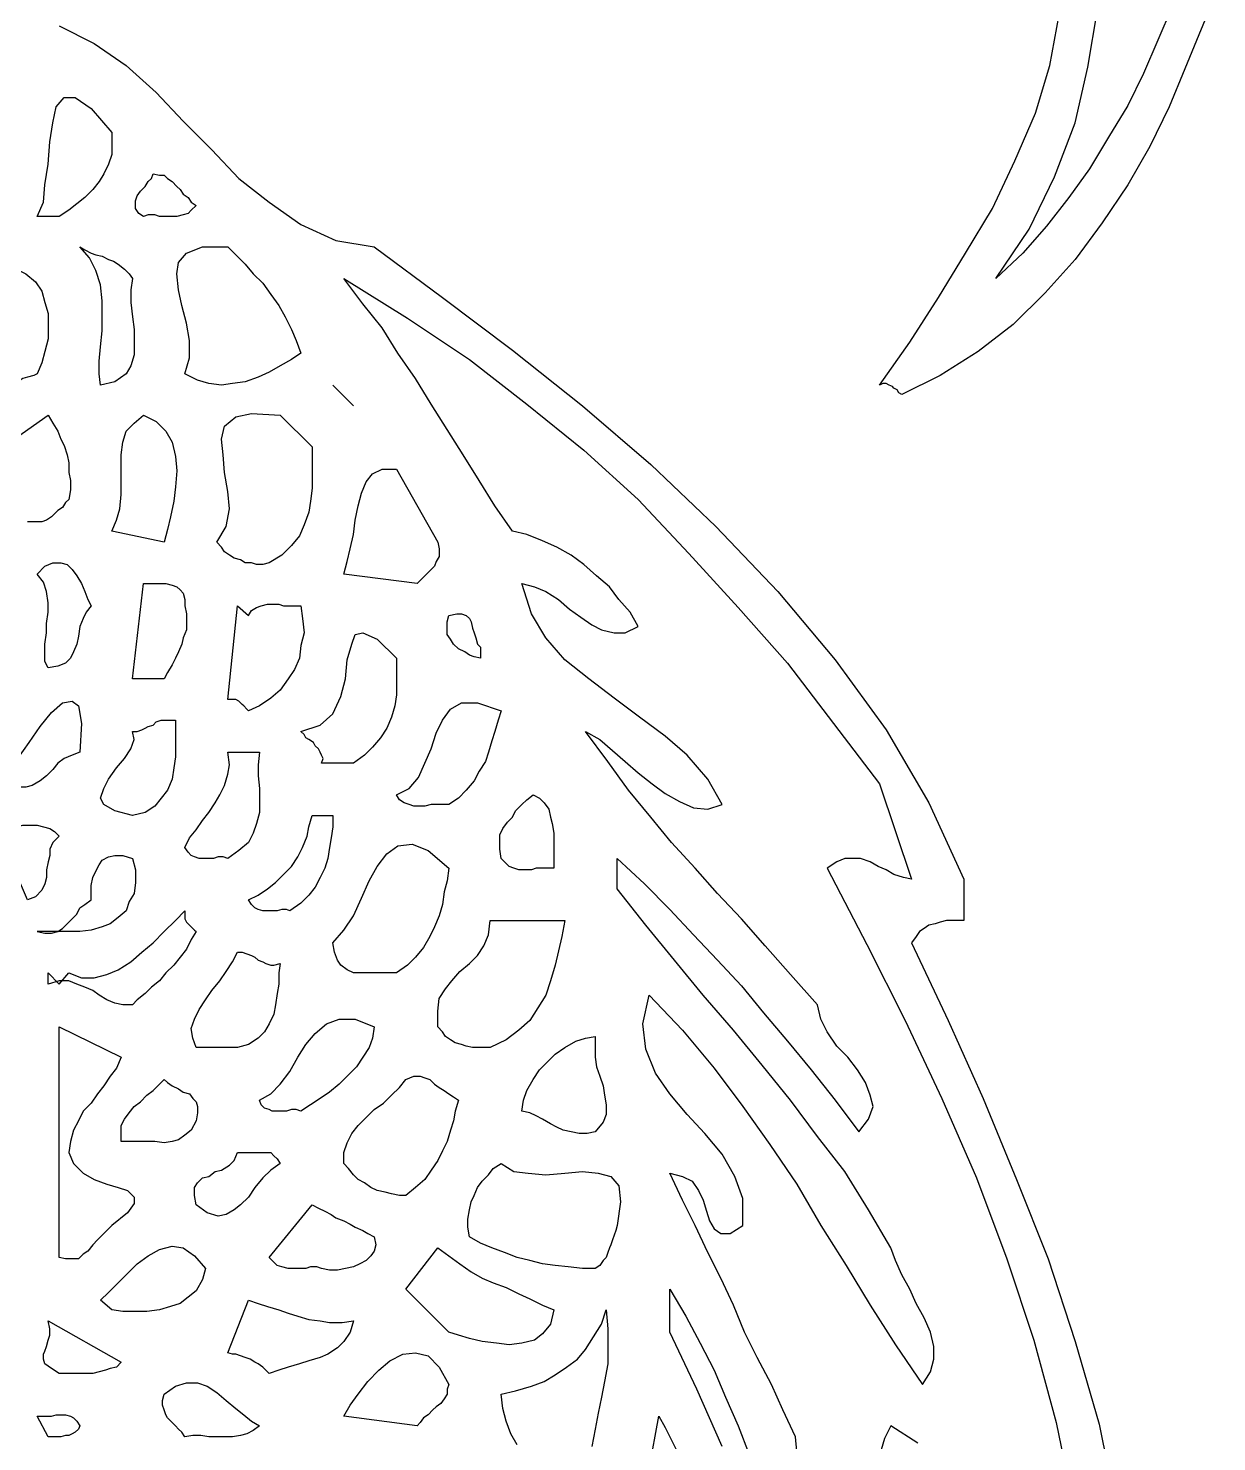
# Model space of a CAD drawing. Extents: x 0.02 to 6.9, y 0.03 to 9.01.
# Drawn here: x 5.696 to 6.443, y 3.195 to 4.085 of the extents above; entities that cross this region are included whole.
import ezdxf

# ---------------------------------------------------------------- set-up
doc = ezdxf.new("R2010")
doc.units = 0
doc.layers.add('1', color=7, linetype='Continuous')

msp = doc.modelspace()

# ---------------------------------------------------------------- linework, layer by layer
for points in [[(6.443, 4.108), (6.423, 4.059), (6.413, 4.035), (6.401, 4.01), (6.387, 3.986), (6.371, 3.962), (6.354, 3.939), (6.335, 3.918), (6.315, 3.898), (6.293, 3.881), (6.269, 3.866), (6.245, 3.854), (6.243, 3.855), (6.242, 3.857), (6.24, 3.858), (6.239, 3.859), (6.237, 3.86), (6.235, 3.861), (6.233, 3.861), (6.231, 3.86), (6.25, 3.887), (6.268, 3.915), (6.285, 3.943), (6.302, 3.971), (6.316, 4.001), (6.329, 4.031), (6.338, 4.061), (6.344, 4.093)], [(5.715, 4.086), (5.737, 4.075), (5.757, 4.061), (5.776, 4.044), (5.793, 4.026), (5.811, 4.008), (5.828, 3.99), (5.847, 3.975), (5.867, 3.961), (5.889, 3.951), (5.913, 3.947), (5.956, 3.915), (6, 3.882), (6.044, 3.847), (6.087, 3.81), (6.128, 3.771), (6.167, 3.73), (6.203, 3.687), (6.235, 3.643), (6.262, 3.597), (6.284, 3.549), (6.284, 3.523), (6.28, 3.523), (6.276, 3.523), (6.273, 3.523), (6.269, 3.522), (6.266, 3.521), (6.262, 3.52), (6.259, 3.518), (6.256, 3.516), (6.254, 3.513), (6.251, 3.509), (6.274, 3.46), (6.296, 3.411), (6.317, 3.36), (6.337, 3.31), (6.354, 3.258), (6.369, 3.206), (6.38, 3.152)]]:
    msp.add_lwpolyline(points)
at = {"layer": '1'}
for points in [[(6.415, 4.098), (6.406, 4.077), (6.397, 4.056), (6.387, 4.036), (6.375, 4.016), (6.363, 3.996), (6.35, 3.978), (6.336, 3.96), (6.321, 3.943), (6.304, 3.927), (6.325, 3.958), (6.341, 3.991), (6.354, 4.025), (6.362, 4.06), (6.368, 4.096)], [(5.748, 4.019), (5.748, 4.012), (5.748, 4.005), (5.746, 3.999), (5.743, 3.993), (5.74, 3.988), (5.736, 3.983), (5.731, 3.978), (5.726, 3.974), (5.721, 3.97), (5.715, 3.966), (5.701, 3.966), (5.705, 3.975), (5.706, 3.986), (5.708, 3.999), (5.709, 4.013), (5.711, 4.025), (5.713, 4.035), (5.718, 4.041), (5.725, 4.041), (5.735, 4.034), (5.748, 4.019)], [(5.801, 3.973), (5.798, 3.97), (5.796, 3.968), (5.793, 3.967), (5.789, 3.966), (5.786, 3.966), (5.782, 3.966), (5.778, 3.966), (5.775, 3.967), (5.771, 3.967), (5.768, 3.966), (5.765, 3.968), (5.763, 3.971), (5.763, 3.974), (5.763, 3.976), (5.764, 3.979), (5.766, 3.982), (5.769, 3.985), (5.771, 3.988), (5.773, 3.99), (5.774, 3.993), (5.778, 3.992), (5.781, 3.992), (5.783, 3.99), (5.786, 3.988), (5.789, 3.985), (5.791, 3.983), (5.793, 3.98), (5.796, 3.978), (5.798, 3.975), (5.801, 3.973)], [(5.761, 3.927), (5.76, 3.92), (5.76, 3.912), (5.761, 3.903), (5.762, 3.895), (5.762, 3.887), (5.762, 3.879), (5.76, 3.872), (5.757, 3.867), (5.75, 3.862), (5.741, 3.86), (5.74, 3.867), (5.74, 3.875), (5.741, 3.884), (5.742, 3.894), (5.742, 3.903), (5.742, 3.913), (5.741, 3.923), (5.738, 3.932), (5.734, 3.94), (5.728, 3.947), (5.731, 3.945), (5.735, 3.943), (5.738, 3.942), (5.742, 3.941), (5.746, 3.939), (5.749, 3.938), (5.752, 3.936), (5.756, 3.933), (5.759, 3.93), (5.761, 3.927)], [(5.867, 3.88), (5.861, 3.876), (5.854, 3.872), (5.847, 3.868), (5.84, 3.865), (5.832, 3.862), (5.824, 3.861), (5.817, 3.86), (5.809, 3.861), (5.802, 3.863), (5.794, 3.867), (5.797, 3.877), (5.797, 3.888), (5.795, 3.899), (5.792, 3.91), (5.79, 3.92), (5.789, 3.93), (5.79, 3.937), (5.795, 3.943), (5.805, 3.947), (5.821, 3.947), (5.826, 3.942), (5.832, 3.936), (5.837, 3.93), (5.843, 3.924), (5.848, 3.917), (5.853, 3.91), (5.857, 3.903), (5.861, 3.895), (5.864, 3.888), (5.867, 3.88)], [(5.701, 3.867), (5.699, 3.866), (5.695, 3.865), (5.692, 3.864), (5.689, 3.862), (5.686, 3.862), (5.682, 3.861), (5.679, 3.86), (5.676, 3.86), (5.672, 3.86), (5.668, 3.86), (5.688, 3.933), (5.694, 3.93), (5.7, 3.925), (5.704, 3.919), (5.706, 3.912), (5.708, 3.905), (5.708, 3.897), (5.708, 3.889), (5.706, 3.881), (5.704, 3.874), (5.701, 3.867)], [(6.179, 3.189), (6.178, 3.198), (6.17, 3.215), (6.163, 3.231), (6.154, 3.248), (6.146, 3.264), (6.139, 3.281), (6.131, 3.298), (6.123, 3.314), (6.115, 3.331), (6.107, 3.347), (6.099, 3.364), (6.107, 3.362), (6.113, 3.359), (6.117, 3.353), (6.12, 3.347), (6.122, 3.34), (6.124, 3.334), (6.127, 3.329), (6.131, 3.326), (6.137, 3.326), (6.145, 3.331), (6.145, 3.348), (6.14, 3.362), (6.132, 3.376), (6.121, 3.389), (6.11, 3.401), (6.099, 3.414), (6.09, 3.427), (6.084, 3.442), (6.082, 3.458), (6.086, 3.476), (6.107, 3.454), (6.127, 3.43), (6.145, 3.406), (6.162, 3.382), (6.179, 3.357), (6.194, 3.331), (6.21, 3.306), (6.225, 3.281), (6.241, 3.256), (6.258, 3.231), (6.263, 3.239), (6.265, 3.247), (6.265, 3.255), (6.263, 3.264), (6.259, 3.273), (6.254, 3.282), (6.25, 3.291), (6.245, 3.3), (6.241, 3.309), (6.238, 3.317), (6.224, 3.341), (6.209, 3.365), (6.192, 3.387), (6.175, 3.41), (6.157, 3.432), (6.139, 3.454), (6.12, 3.476), (6.102, 3.498), (6.084, 3.52), (6.066, 3.543), (6.066, 3.562), (6.083, 3.546), (6.099, 3.53), (6.114, 3.514), (6.129, 3.498), (6.144, 3.482), (6.158, 3.465), (6.173, 3.447), (6.188, 3.429), (6.203, 3.41), (6.218, 3.39), (6.224, 3.398), (6.227, 3.406), (6.225, 3.413), (6.222, 3.421), (6.217, 3.429), (6.211, 3.437), (6.204, 3.444), (6.198, 3.453), (6.194, 3.461), (6.192, 3.47), (6.175, 3.489), (6.159, 3.507), (6.144, 3.524), (6.129, 3.54), (6.115, 3.556), (6.1, 3.572), (6.087, 3.588), (6.073, 3.605), (6.06, 3.623), (6.046, 3.642), (6.055, 3.637), (6.063, 3.63), (6.071, 3.623), (6.079, 3.616), (6.088, 3.609), (6.096, 3.603), (6.105, 3.598), (6.114, 3.594), (6.123, 3.593), (6.132, 3.596), (6.123, 3.612), (6.11, 3.627), (6.096, 3.639), (6.08, 3.651), (6.064, 3.663), (6.048, 3.675), (6.033, 3.687), (6.021, 3.701), (6.012, 3.716), (6.006, 3.735), (6.014, 3.733), (6.021, 3.73), (6.029, 3.725), (6.036, 3.719), (6.043, 3.714), (6.05, 3.709), (6.056, 3.706), (6.064, 3.704), (6.071, 3.704), (6.079, 3.708), (6.074, 3.717), (6.067, 3.725), (6.061, 3.733), (6.053, 3.74), (6.045, 3.747), (6.037, 3.753), (6.028, 3.758), (6.019, 3.762), (6.009, 3.766), (6, 3.768), (5.989, 3.784), (5.979, 3.8), (5.969, 3.816), (5.959, 3.832), (5.949, 3.848), (5.939, 3.864), (5.928, 3.88), (5.918, 3.896), (5.906, 3.911), (5.894, 3.927), (5.934, 3.902), (5.973, 3.876), (6.009, 3.848), (6.045, 3.819), (6.079, 3.788), (6.111, 3.754), (6.142, 3.72), (6.173, 3.685), (6.202, 3.647), (6.231, 3.609)], [(5.887, 3.86), (5.9, 3.847), (5.887, 3.86)], [(5.688, 3.827), (5.708, 3.841), (5.711, 3.836), (5.714, 3.831), (5.716, 3.826), (5.718, 3.822), (5.72, 3.816), (5.721, 3.811), (5.721, 3.805), (5.722, 3.8), (5.722, 3.794), (5.721, 3.788)], [(5.781, 3.761), (5.748, 3.768), (5.751, 3.775), (5.753, 3.782), (5.754, 3.791), (5.754, 3.8), (5.754, 3.808), (5.754, 3.816), (5.755, 3.824), (5.757, 3.831), (5.762, 3.836), (5.768, 3.841), (5.776, 3.837), (5.782, 3.831), (5.786, 3.824), (5.788, 3.815), (5.789, 3.806), (5.788, 3.796), (5.787, 3.787), (5.785, 3.777), (5.783, 3.769), (5.781, 3.761)], [(5.874, 3.821), (5.874, 3.812), (5.874, 3.804), (5.874, 3.795), (5.873, 3.787), (5.872, 3.78), (5.869, 3.772), (5.866, 3.765), (5.861, 3.759), (5.855, 3.753), (5.847, 3.748), (5.843, 3.747), (5.839, 3.747), (5.836, 3.748), (5.832, 3.748), (5.829, 3.75), (5.825, 3.751), (5.822, 3.753), (5.819, 3.755), (5.817, 3.758), (5.814, 3.761), (5.82, 3.771), (5.822, 3.782), (5.821, 3.793), (5.819, 3.805), (5.818, 3.816), (5.817, 3.826), (5.819, 3.834), (5.826, 3.84), (5.836, 3.842), (5.854, 3.841), (5.874, 3.821)], [(5.953, 3.761), (5.954, 3.757), (5.954, 3.754), (5.954, 3.752), (5.952, 3.749), (5.951, 3.746), (5.949, 3.744), (5.947, 3.742), (5.944, 3.739), (5.942, 3.737), (5.94, 3.735), (5.894, 3.741), (5.896, 3.749), (5.898, 3.757), (5.9, 3.766), (5.901, 3.775), (5.903, 3.784), (5.905, 3.792), (5.908, 3.799), (5.912, 3.804), (5.918, 3.807), (5.927, 3.807), (5.953, 3.761)], [(5.721, 3.788), (5.719, 3.786), (5.717, 3.783), (5.714, 3.781), (5.712, 3.779), (5.71, 3.777), (5.707, 3.775), (5.704, 3.774), (5.701, 3.774), (5.699, 3.774), (5.695, 3.774)], [(5.735, 3.721), (5.732, 3.717), (5.73, 3.713), (5.728, 3.708), (5.727, 3.702), (5.726, 3.697), (5.724, 3.692), (5.722, 3.688), (5.719, 3.685), (5.714, 3.683), (5.708, 3.682), (5.706, 3.686), (5.706, 3.692), (5.706, 3.697), (5.707, 3.704), (5.707, 3.71), (5.708, 3.717), (5.708, 3.723), (5.707, 3.73), (5.705, 3.736), (5.701, 3.741), (5.706, 3.746), (5.711, 3.748), (5.716, 3.748), (5.72, 3.747), (5.723, 3.744), (5.726, 3.74), (5.729, 3.735), (5.731, 3.73), (5.733, 3.725), (5.735, 3.721)], [(5.794, 3.721), (5.795, 3.716), (5.795, 3.711), (5.795, 3.706), (5.793, 3.701), (5.792, 3.697), (5.79, 3.692), (5.788, 3.688), (5.786, 3.684), (5.783, 3.679), (5.781, 3.675), (5.761, 3.675), (5.768, 3.735), (5.771, 3.735), (5.775, 3.735), (5.778, 3.735), (5.782, 3.735), (5.786, 3.734), (5.789, 3.733), (5.791, 3.731), (5.793, 3.729), (5.794, 3.725), (5.794, 3.721)], [(5.834, 3.715), (5.836, 3.718), (5.839, 3.72), (5.842, 3.721), (5.846, 3.722), (5.849, 3.722), (5.853, 3.722), (5.856, 3.721), (5.86, 3.721), (5.864, 3.721), (5.867, 3.721), (5.868, 3.713), (5.869, 3.704), (5.867, 3.696), (5.866, 3.688), (5.863, 3.681), (5.859, 3.675), (5.854, 3.668), (5.848, 3.663), (5.841, 3.658), (5.834, 3.655), (5.833, 3.656), (5.831, 3.658), (5.83, 3.659), (5.828, 3.661), (5.826, 3.662), (5.825, 3.662), (5.823, 3.662), (5.821, 3.662), (5.827, 3.721), (5.834, 3.715)], [(5.98, 3.695), (5.98, 3.688), (5.976, 3.689), (5.973, 3.69), (5.97, 3.692), (5.966, 3.694), (5.963, 3.697), (5.961, 3.7), (5.959, 3.703), (5.959, 3.706), (5.959, 3.711), (5.96, 3.715), (5.965, 3.716), (5.968, 3.716), (5.971, 3.715), (5.973, 3.713), (5.974, 3.711), (5.975, 3.707), (5.976, 3.704), (5.977, 3.701), (5.978, 3.697), (5.98, 3.695)], [(5.927, 3.688), (5.927, 3.68), (5.927, 3.673), (5.927, 3.665), (5.926, 3.658), (5.924, 3.651), (5.921, 3.644), (5.917, 3.638), (5.912, 3.632), (5.907, 3.627), (5.9, 3.622), (5.88, 3.622), (5.881, 3.625), (5.88, 3.627), (5.879, 3.629), (5.878, 3.631), (5.876, 3.633), (5.875, 3.635), (5.872, 3.637), (5.87, 3.638), (5.869, 3.64), (5.867, 3.642), (5.879, 3.646), (5.887, 3.653), (5.892, 3.664), (5.895, 3.675), (5.896, 3.687), (5.899, 3.697), (5.901, 3.703), (5.906, 3.704), (5.915, 3.7), (5.927, 3.688)], [(5.728, 3.629), (5.723, 3.627), (5.718, 3.625), (5.714, 3.622), (5.711, 3.618), (5.707, 3.614), (5.703, 3.611), (5.698, 3.608), (5.694, 3.607), (5.688, 3.607), (5.682, 3.609), (5.685, 3.615), (5.689, 3.625), (5.696, 3.635), (5.703, 3.645), (5.71, 3.654), (5.717, 3.66), (5.723, 3.661), (5.727, 3.658), (5.729, 3.647), (5.728, 3.629)], [(5.993, 3.655), (5.991, 3.649), (5.989, 3.642), (5.987, 3.636), (5.985, 3.629), (5.983, 3.623), (5.979, 3.617), (5.976, 3.611), (5.971, 3.605), (5.966, 3.6), (5.96, 3.596), (5.956, 3.596), (5.953, 3.596), (5.949, 3.596), (5.945, 3.595), (5.942, 3.595), (5.938, 3.595), (5.935, 3.596), (5.932, 3.597), (5.929, 3.599), (5.927, 3.602), (5.935, 3.606), (5.941, 3.613), (5.945, 3.622), (5.949, 3.631), (5.952, 3.641), (5.956, 3.649), (5.961, 3.656), (5.968, 3.66), (5.978, 3.66), (5.993, 3.655)], [(5.788, 3.649), (5.788, 3.641), (5.788, 3.634), (5.788, 3.626), (5.787, 3.619), (5.786, 3.612), (5.783, 3.605), (5.779, 3.6), (5.775, 3.595), (5.769, 3.591), (5.761, 3.589), (5.75, 3.592), (5.743, 3.596), (5.741, 3.6), (5.743, 3.606), (5.746, 3.612), (5.751, 3.619), (5.756, 3.625), (5.76, 3.631), (5.762, 3.637), (5.761, 3.642), (5.764, 3.642), (5.767, 3.643), (5.769, 3.644), (5.771, 3.645), (5.774, 3.646), (5.776, 3.648), (5.779, 3.649), (5.781, 3.649), (5.784, 3.649), (5.788, 3.649)], [(5.841, 3.629), (5.84, 3.621), (5.84, 3.614), (5.841, 3.606), (5.841, 3.599), (5.841, 3.591), (5.839, 3.584), (5.837, 3.578), (5.834, 3.572), (5.828, 3.567), (5.821, 3.562), (5.818, 3.563), (5.815, 3.563), (5.812, 3.562), (5.809, 3.562), (5.806, 3.562), (5.803, 3.562), (5.8, 3.563), (5.798, 3.564), (5.796, 3.566), (5.794, 3.569), (5.797, 3.575), (5.801, 3.58), (5.805, 3.586), (5.809, 3.591), (5.813, 3.597), (5.816, 3.602), (5.819, 3.608), (5.821, 3.615), (5.822, 3.621), (5.821, 3.629), (5.841, 3.629)], [(6.231, 3.609), (6.251, 3.549), (6.246, 3.55), (6.24, 3.552), (6.235, 3.555), (6.23, 3.557), (6.225, 3.56), (6.219, 3.562), (6.214, 3.562), (6.209, 3.562), (6.204, 3.56), (6.198, 3.556), (6.223, 3.508), (6.247, 3.46), (6.27, 3.411), (6.292, 3.361), (6.311, 3.31), (6.328, 3.259), (6.342, 3.207), (6.353, 3.154)], [(6.026, 3.556), (6.023, 3.556), (6.019, 3.556), (6.015, 3.556), (6.012, 3.555), (6.008, 3.555), (6.004, 3.555), (6.001, 3.556), (5.998, 3.557), (5.995, 3.56), (5.993, 3.562), (5.992, 3.568), (5.992, 3.573), (5.992, 3.577), (5.994, 3.581), (5.997, 3.585), (6, 3.588), (6.002, 3.592), (6.006, 3.596), (6.009, 3.599), (6.013, 3.602), (6.017, 3.6), (6.02, 3.597), (6.023, 3.593), (6.024, 3.588), (6.025, 3.584), (6.026, 3.578), (6.026, 3.572), (6.026, 3.567), (6.026, 3.561), (6.026, 3.556)], [(5.887, 3.589), (5.887, 3.582), (5.886, 3.575), (5.885, 3.569), (5.884, 3.562), (5.882, 3.556), (5.879, 3.55), (5.876, 3.544), (5.872, 3.539), (5.867, 3.534), (5.86, 3.529), (5.858, 3.53), (5.855, 3.53), (5.852, 3.529), (5.849, 3.529), (5.846, 3.529), (5.843, 3.529), (5.84, 3.53), (5.838, 3.531), (5.836, 3.533), (5.834, 3.536), (5.84, 3.539), (5.846, 3.543), (5.851, 3.547), (5.856, 3.552), (5.861, 3.557), (5.865, 3.563), (5.868, 3.569), (5.871, 3.576), (5.872, 3.582), (5.874, 3.589), (5.887, 3.589)], [(5.715, 3.576), (5.711, 3.572), (5.709, 3.568), (5.709, 3.564), (5.708, 3.56), (5.707, 3.555), (5.707, 3.55), (5.706, 3.546), (5.704, 3.542), (5.7, 3.538), (5.695, 3.536), (5.675, 3.582), (5.679, 3.582), (5.683, 3.582), (5.688, 3.582), (5.692, 3.583), (5.697, 3.583), (5.701, 3.583), (5.705, 3.582), (5.709, 3.581), (5.712, 3.579), (5.715, 3.576)], [(5.96, 3.556), (5.959, 3.548), (5.957, 3.541), (5.956, 3.533), (5.954, 3.526), (5.951, 3.519), (5.948, 3.513), (5.944, 3.506), (5.939, 3.5), (5.934, 3.495), (5.927, 3.49), (5.921, 3.49), (5.915, 3.49), (5.91, 3.49), (5.905, 3.49), (5.9, 3.49), (5.896, 3.492), (5.892, 3.495), (5.89, 3.498), (5.888, 3.503), (5.887, 3.509), (5.894, 3.517), (5.9, 3.526), (5.905, 3.537), (5.91, 3.548), (5.915, 3.557), (5.921, 3.565), (5.928, 3.57), (5.937, 3.571), (5.947, 3.567), (5.96, 3.556)], [(5.761, 3.562), (5.763, 3.555), (5.763, 3.547), (5.762, 3.54), (5.759, 3.535), (5.757, 3.529), (5.752, 3.525), (5.747, 3.521), (5.742, 3.519), (5.735, 3.517), (5.728, 3.516), (5.701, 3.516), (5.706, 3.515), (5.71, 3.515), (5.714, 3.516), (5.717, 3.518), (5.72, 3.521), (5.723, 3.524), (5.726, 3.527), (5.728, 3.531), (5.731, 3.533), (5.735, 3.536), (5.735, 3.54), (5.735, 3.545), (5.736, 3.55), (5.738, 3.554), (5.74, 3.558), (5.742, 3.561), (5.746, 3.563), (5.75, 3.564), (5.755, 3.564), (5.761, 3.562)], [(5.801, 3.516), (5.798, 3.511), (5.795, 3.505), (5.791, 3.5), (5.787, 3.495), (5.782, 3.49), (5.778, 3.485), (5.773, 3.481), (5.769, 3.477), (5.764, 3.473), (5.761, 3.47), (5.755, 3.47), (5.75, 3.471), (5.745, 3.473), (5.74, 3.476), (5.736, 3.479), (5.731, 3.481), (5.726, 3.483), (5.721, 3.485), (5.715, 3.485), (5.708, 3.483), (5.708, 3.49), (5.715, 3.483), (5.721, 3.49), (5.729, 3.487), (5.737, 3.487), (5.745, 3.489), (5.752, 3.492), (5.76, 3.497), (5.767, 3.503), (5.774, 3.509), (5.781, 3.516), (5.788, 3.523), (5.794, 3.529), (5.794, 3.527), (5.794, 3.525), (5.794, 3.524), (5.795, 3.522), (5.797, 3.52), (5.798, 3.519), (5.8, 3.517), (5.801, 3.516)], [(6.033, 3.523), (6.031, 3.513), (6.029, 3.504), (6.027, 3.495), (6.024, 3.485), (6.021, 3.476), (6.016, 3.468), (6.011, 3.46), (6.004, 3.454), (5.996, 3.448), (5.986, 3.443), (5.982, 3.443), (5.978, 3.443), (5.975, 3.443), (5.971, 3.444), (5.968, 3.445), (5.964, 3.446), (5.961, 3.448), (5.958, 3.45), (5.956, 3.453), (5.953, 3.456), (5.953, 3.466), (5.954, 3.474), (5.958, 3.48), (5.962, 3.485), (5.967, 3.491), (5.973, 3.496), (5.978, 3.501), (5.982, 3.507), (5.985, 3.514), (5.986, 3.523), (6.033, 3.523)], [(5.854, 3.496), (5.853, 3.49), (5.853, 3.483), (5.852, 3.477), (5.851, 3.47), (5.85, 3.464), (5.847, 3.458), (5.844, 3.453), (5.84, 3.449), (5.834, 3.445), (5.827, 3.443), (5.801, 3.443), (5.799, 3.449), (5.798, 3.455), (5.8, 3.461), (5.803, 3.467), (5.807, 3.473), (5.811, 3.479), (5.816, 3.485), (5.82, 3.491), (5.824, 3.497), (5.827, 3.503), (5.83, 3.503), (5.833, 3.502), (5.836, 3.501), (5.838, 3.5), (5.84, 3.498), (5.843, 3.497), (5.845, 3.496), (5.848, 3.495), (5.85, 3.495), (5.854, 3.496)], [(5.913, 3.456), (5.912, 3.449), (5.91, 3.443), (5.906, 3.437), (5.902, 3.431), (5.896, 3.425), (5.891, 3.42), (5.885, 3.415), (5.879, 3.411), (5.873, 3.407), (5.867, 3.403), (5.864, 3.404), (5.861, 3.404), (5.858, 3.403), (5.855, 3.403), (5.852, 3.403), (5.849, 3.403), (5.847, 3.404), (5.844, 3.405), (5.842, 3.407), (5.841, 3.41), (5.848, 3.414), (5.854, 3.42), (5.86, 3.428), (5.865, 3.437), (5.87, 3.445), (5.876, 3.452), (5.883, 3.458), (5.891, 3.461), (5.901, 3.461), (5.913, 3.456)], [(5.754, 3.437), (5.751, 3.43), (5.747, 3.425), (5.743, 3.419), (5.739, 3.414), (5.735, 3.408), (5.73, 3.403), (5.727, 3.397), (5.724, 3.391), (5.722, 3.384), (5.721, 3.377), (5.724, 3.37), (5.73, 3.364), (5.737, 3.36), (5.745, 3.357), (5.752, 3.355), (5.758, 3.353), (5.762, 3.349), (5.762, 3.345), (5.758, 3.339), (5.748, 3.331), (5.745, 3.328), (5.742, 3.325), (5.739, 3.322), (5.736, 3.319), (5.733, 3.315), (5.73, 3.313), (5.727, 3.31), (5.723, 3.31), (5.719, 3.31), (5.715, 3.311), (5.715, 3.327), (5.715, 3.342), (5.715, 3.357), (5.715, 3.37), (5.715, 3.384), (5.715, 3.397), (5.715, 3.411), (5.715, 3.425), (5.715, 3.44), (5.715, 3.456), (5.754, 3.437)], [(6.052, 3.45), (6.052, 3.443), (6.052, 3.437), (6.053, 3.431), (6.055, 3.425), (6.057, 3.419), (6.058, 3.413), (6.059, 3.407), (6.059, 3.401), (6.057, 3.396), (6.052, 3.39), (6.047, 3.389), (6.042, 3.389), (6.037, 3.39), (6.032, 3.391), (6.028, 3.393), (6.024, 3.395), (6.019, 3.398), (6.015, 3.4), (6.011, 3.402), (6.006, 3.403), (6.007, 3.41), (6.009, 3.416), (6.013, 3.423), (6.017, 3.429), (6.022, 3.434), (6.027, 3.439), (6.033, 3.443), (6.04, 3.447), (6.046, 3.449), (6.052, 3.45)], [(5.966, 3.41), (5.964, 3.403), (5.963, 3.397), (5.961, 3.391), (5.959, 3.384), (5.956, 3.378), (5.953, 3.372), (5.949, 3.366), (5.945, 3.36), (5.939, 3.355), (5.933, 3.35), (5.929, 3.35), (5.924, 3.351), (5.92, 3.352), (5.915, 3.353), (5.911, 3.355), (5.907, 3.358), (5.903, 3.36), (5.9, 3.363), (5.897, 3.367), (5.894, 3.37), (5.894, 3.377), (5.896, 3.383), (5.899, 3.389), (5.903, 3.394), (5.908, 3.399), (5.913, 3.404), (5.919, 3.408), (5.924, 3.413), (5.929, 3.418), (5.933, 3.423), (5.938, 3.425), (5.942, 3.425), (5.945, 3.424), (5.948, 3.423), (5.951, 3.42), (5.954, 3.418), (5.957, 3.416), (5.96, 3.414), (5.963, 3.412), (5.966, 3.41)], [(5.801, 3.397), (5.798, 3.391), (5.794, 3.388), (5.79, 3.385), (5.786, 3.384), (5.781, 3.383), (5.775, 3.384), (5.77, 3.384), (5.765, 3.384), (5.759, 3.384), (5.754, 3.384), (5.754, 3.389), (5.754, 3.394), (5.756, 3.398), (5.759, 3.402), (5.762, 3.406), (5.766, 3.409), (5.77, 3.413), (5.774, 3.416), (5.778, 3.42), (5.781, 3.423), (5.783, 3.421), (5.786, 3.419), (5.79, 3.417), (5.793, 3.415), (5.797, 3.414), (5.799, 3.411), (5.801, 3.409), (5.802, 3.406), (5.802, 3.402), (5.801, 3.397)], [(5.854, 3.37), (5.848, 3.366), (5.843, 3.361), (5.838, 3.355), (5.834, 3.349), (5.829, 3.344), (5.825, 3.341), (5.82, 3.338), (5.815, 3.337), (5.808, 3.339), (5.801, 3.344), (5.8, 3.35), (5.8, 3.355), (5.802, 3.358), (5.805, 3.361), (5.809, 3.362), (5.813, 3.365), (5.817, 3.366), (5.822, 3.369), (5.825, 3.372), (5.827, 3.377), (5.83, 3.377), (5.833, 3.377), (5.836, 3.377), (5.839, 3.377), (5.842, 3.377), (5.845, 3.377), (5.848, 3.377), (5.85, 3.375), (5.852, 3.373), (5.854, 3.37)], [(6.066, 3.331), (6.065, 3.328), (6.064, 3.325), (6.063, 3.322), (6.062, 3.319), (6.061, 3.317), (6.06, 3.314), (6.059, 3.311), (6.057, 3.309), (6.055, 3.306), (6.052, 3.304), (6.044, 3.304), (6.035, 3.305), (6.027, 3.306), (6.019, 3.307), (6.011, 3.309), (6.003, 3.311), (5.995, 3.314), (5.987, 3.317), (5.98, 3.32), (5.973, 3.324), (5.972, 3.33), (5.972, 3.335), (5.973, 3.341), (5.974, 3.346), (5.976, 3.35), (5.978, 3.355), (5.981, 3.359), (5.985, 3.363), (5.988, 3.367), (5.993, 3.37), (6.001, 3.365), (6.01, 3.364), (6.021, 3.363), (6.033, 3.364), (6.044, 3.365), (6.054, 3.364), (6.062, 3.362), (6.067, 3.356), (6.068, 3.346), (6.066, 3.331)], [(5.913, 3.324), (5.914, 3.319), (5.913, 3.315), (5.911, 3.312), (5.908, 3.309), (5.904, 3.307), (5.9, 3.305), (5.895, 3.304), (5.89, 3.303), (5.885, 3.303), (5.88, 3.304), (5.877, 3.305), (5.873, 3.305), (5.87, 3.304), (5.866, 3.304), (5.862, 3.304), (5.859, 3.304), (5.855, 3.305), (5.852, 3.306), (5.85, 3.308), (5.847, 3.311), (5.874, 3.344), (5.878, 3.342), (5.882, 3.34), (5.886, 3.338), (5.889, 3.336), (5.894, 3.334), (5.898, 3.332), (5.901, 3.33), (5.906, 3.328), (5.909, 3.326), (5.913, 3.324)], [(5.807, 3.304), (5.805, 3.297), (5.801, 3.29), (5.796, 3.286), (5.791, 3.282), (5.785, 3.28), (5.778, 3.278), (5.77, 3.277), (5.763, 3.277), (5.755, 3.277), (5.748, 3.278), (5.741, 3.284), (5.746, 3.289), (5.751, 3.294), (5.757, 3.3), (5.764, 3.307), (5.771, 3.312), (5.778, 3.316), (5.786, 3.318), (5.793, 3.317), (5.8, 3.312), (5.807, 3.304)], [(6.026, 3.278), (6.024, 3.269), (6.019, 3.263), (6.014, 3.259), (6.006, 3.257), (5.998, 3.256), (5.99, 3.257), (5.981, 3.258), (5.973, 3.26), (5.966, 3.262), (5.96, 3.264), (5.933, 3.291), (5.953, 3.317), (5.96, 3.312), (5.967, 3.307), (5.974, 3.302), (5.981, 3.298), (5.988, 3.295), (5.996, 3.292), (6.004, 3.288), (6.011, 3.285), (6.019, 3.281), (6.026, 3.278)], [(5.9, 3.271), (5.898, 3.264), (5.894, 3.258), (5.89, 3.254), (5.884, 3.25), (5.879, 3.248), (5.872, 3.246), (5.866, 3.244), (5.859, 3.242), (5.853, 3.24), (5.847, 3.238), (5.845, 3.24), (5.843, 3.242), (5.84, 3.244), (5.838, 3.245), (5.835, 3.247), (5.832, 3.248), (5.829, 3.249), (5.826, 3.25), (5.824, 3.25), (5.821, 3.251), (5.834, 3.284), (5.84, 3.282), (5.846, 3.28), (5.853, 3.278), (5.859, 3.276), (5.865, 3.274), (5.872, 3.272), (5.879, 3.271), (5.885, 3.27), (5.893, 3.27), (5.9, 3.271)], [(6.132, 3.192), (6.116, 3.228), (6.099, 3.264), (6.099, 3.291), (6.109, 3.274), (6.118, 3.257), (6.127, 3.24), (6.134, 3.223), (6.142, 3.205), (6.149, 3.187)], [(6.003, 3.193), (5.999, 3.2), (5.996, 3.208), (5.994, 3.216), (5.993, 3.225), (6.002, 3.227), (6.012, 3.23), (6.02, 3.233), (6.027, 3.237), (6.034, 3.242), (6.041, 3.247), (6.046, 3.253), (6.051, 3.261), (6.056, 3.269), (6.059, 3.278), (6.06, 3.266), (6.06, 3.255), (6.06, 3.244), (6.058, 3.233), (6.056, 3.223), (6.054, 3.213), (6.052, 3.203), (6.05, 3.192)], [(5.754, 3.245), (5.751, 3.242), (5.747, 3.241), (5.744, 3.24), (5.74, 3.239), (5.736, 3.238), (5.732, 3.238), (5.728, 3.238), (5.723, 3.238), (5.719, 3.238), (5.715, 3.238), (5.71, 3.241), (5.706, 3.244), (5.705, 3.247), (5.705, 3.25), (5.706, 3.252), (5.707, 3.255), (5.708, 3.259), (5.709, 3.262), (5.709, 3.266), (5.708, 3.271), (5.754, 3.245)], [(5.96, 3.231), (5.959, 3.228), (5.959, 3.225), (5.957, 3.222), (5.955, 3.219), (5.952, 3.217), (5.95, 3.215), (5.947, 3.212), (5.944, 3.21), (5.942, 3.207), (5.94, 3.205), (5.894, 3.211), (5.898, 3.218), (5.903, 3.225), (5.909, 3.233), (5.916, 3.24), (5.923, 3.246), (5.931, 3.25), (5.939, 3.251), (5.947, 3.249), (5.954, 3.242), (5.96, 3.231)], [(5.841, 3.205), (5.837, 3.202), (5.833, 3.2), (5.829, 3.199), (5.824, 3.198), (5.819, 3.198), (5.814, 3.198), (5.809, 3.198), (5.804, 3.199), (5.799, 3.199), (5.794, 3.198), (5.792, 3.201), (5.79, 3.203), (5.788, 3.205), (5.786, 3.207), (5.783, 3.21), (5.782, 3.212), (5.781, 3.215), (5.78, 3.218), (5.78, 3.221), (5.781, 3.225), (5.788, 3.23), (5.795, 3.232), (5.802, 3.232), (5.808, 3.23), (5.814, 3.226), (5.82, 3.221), (5.826, 3.216), (5.831, 3.212), (5.836, 3.208), (5.841, 3.205)], [(5.728, 3.205), (5.727, 3.203), (5.725, 3.201), (5.723, 3.2), (5.721, 3.199), (5.719, 3.199), (5.716, 3.198), (5.714, 3.198), (5.711, 3.198), (5.708, 3.198), (5.701, 3.211), (5.704, 3.211), (5.707, 3.211), (5.71, 3.211), (5.713, 3.212), (5.716, 3.212), (5.719, 3.212), (5.722, 3.211), (5.724, 3.21), (5.726, 3.208), (5.728, 3.205)], [(6.086, 3.178), (6.092, 3.211), (6.096, 3.204), (6.1, 3.196), (6.104, 3.188)], [(6.255, 3.194), (6.238, 3.205), (6.234, 3.197), (6.232, 3.19)]]:
    msp.add_lwpolyline(points, dxfattribs=at)

doc.saveas('drawing.dxf')
